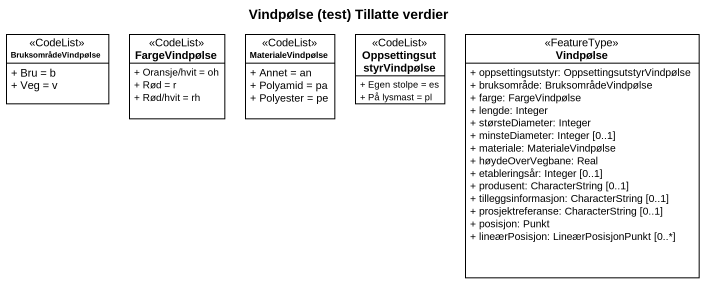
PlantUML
@startuml
title Vindpølse (test) Tillatte verdier
hide circle
hide empty members
skinparam classAttributeIconSize 0
class BruksområdeVindpølse <<CodeList>> {
  + Bru = b
  + Veg = v
}
class FargeVindpølse <<CodeList>> {
  + Oransje/hvit = oh
  + Rød = r
  + Rød/hvit = rh
}
class MaterialeVindpølse <<CodeList>> {
  + Annet = an
  + Polyamid = pa
  + Polyester = pe
}
class OppsettingsutstyrVindpølse <<CodeList>> {
  + Egen stolpe = es
  + På lysmast = pl
}
class Vindpølse <<FeatureType>> {
  + oppsettingsutstyr: OppsettingsutstyrVindpølse
  + bruksområde: BruksområdeVindpølse
  + farge: FargeVindpølse
  + lengde: Integer
  + størsteDiameter: Integer
  + minsteDiameter: Integer [0..1]
  + materiale: MaterialeVindpølse
  + høydeOverVegbane: Real
  + etableringsår: Integer [0..1]
  + produsent: CharacterString [0..1]
  + tilleggsinformasjon: CharacterString [0..1]
  + prosjektreferanse: CharacterString [0..1]
  + posisjon: Punkt
  + lineærPosisjon: LineærPosisjonPunkt [0..*]
}
@enduml
